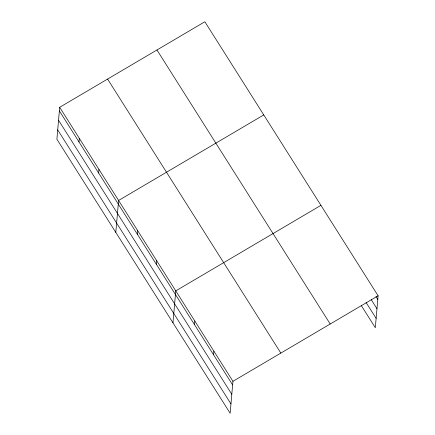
<?xml version="1.0" encoding="UTF-8"?>
<svg xmlns="http://www.w3.org/2000/svg" width="435" height="435" viewBox="0 0 435 435"><rect width="100%" height="100%" fill="white"/><g stroke="black" fill="none" stroke-linecap="round" stroke-linejoin="round"><path stroke-width="0.65" d="M59.687 107.287L56.893 139.222L230.142 413.25L232.937 381.31L59.687 107.287L204.858 21.75L378.107 295.778L375.313 327.713L361.289 305.533M79.007 141.957L79.322 138.341M98.642 173.01L98.957 169.4M115.797 232.393L118.592 200.453L263.762 114.922M137.329 234.209L137.65 230.599M156.388 264.355L156.703 260.739M172.967 322.819L175.762 290.885L320.938 205.347M194.505 324.64L194.82 321.025M213.563 354.781L213.879 351.17M232.937 381.31L378.107 295.778M375.992 296.545L377.792 299.389M371.224 299.639L376.976 308.736M366.063 302.445L376.134 318.366M156.953 49.976L330.203 324.004M107.592 79.061L280.841 353.084M59.372 110.898L232.616 384.926M58.551 120.245L231.801 394.273M57.708 129.875L230.958 403.903"/></g></svg>
